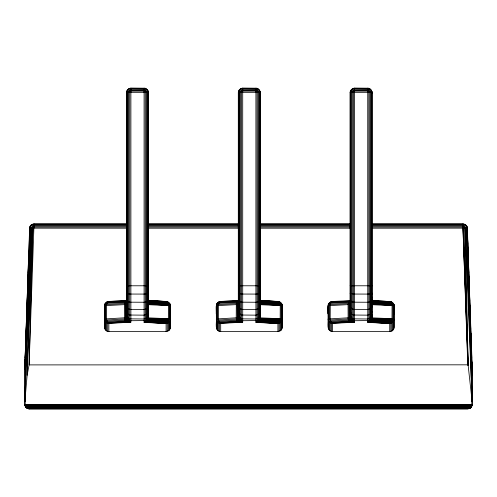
<?xml version="1.0" encoding="UTF-8"?>
<svg xmlns="http://www.w3.org/2000/svg" width="497" height="497" viewBox="0 0 497 497"><rect width="100%" height="100%" fill="white"/><g stroke="black" fill="none" stroke-linecap="round" stroke-linejoin="round"><path stroke-width="0.75" d="M372.222 223.942L462.98 223.942L465.136 224.507L466.739 226.054L467.379 228.191L472.001 369.228M107.731 301.567L126.716 300.648L108.868 301.418C102.972 301.66 104.575 309.215 104.563 313.067L104.469 313.992M219.556 301.567L238.541 300.648L220.693 301.418C214.797 301.66 216.4 309.215 216.388 313.067L216.294 313.992M331.381 301.567L332.518 301.418C326.622 301.66 328.225 309.215 328.213 313.067L328.119 313.992M144.093 88.149L144.093 322.423C146.453 322.354 148.51 320.23 148.491 317.863L148.491 92.541L147.205 89.435L145.23 88.298L130.885 88.149L130.885 322.081L128.468 321.609L126.486 318.906L126.486 303.456L104.618 304.673L104.606 318.906C104.886 323.062 102.531 331.157 108.868 331.574L166.104 331.574L169.216 330.288L170.508 327.181L170.508 305.81L169.918 303.611L167.24 301.567L148.646 300.66M255.918 88.149L255.918 322.423C258.278 322.354 260.335 320.23 260.316 317.863L260.316 92.541L259.03 89.435L257.055 88.298L242.71 88.149L242.71 322.081L240.293 321.609L238.311 318.906L238.311 303.456L216.443 304.673L216.431 318.906C216.711 323.062 214.356 331.157 220.693 331.574L277.929 331.574L281.041 330.288L282.333 327.181L282.333 305.81L281.743 303.611L279.065 301.567L260.471 300.66M367.743 88.149L367.743 322.423C370.103 322.354 372.16 320.23 372.141 317.863L372.141 92.541L370.855 89.435L368.88 88.298L354.535 88.149L354.535 322.081L352.118 321.609L350.137 318.906L350.137 303.456L328.268 304.673L328.256 318.906C328.536 323.062 326.181 331.157 332.518 331.574L389.754 331.574L391.953 330.983L393.568 329.381L394.158 327.181L394.158 305.81L393.568 303.611L390.891 301.567L371.918 300.685L390.891 301.567M104.618 304.673L104.494 313.539L104.618 304.673L105.022 305.661L105.022 318.838L104.618 320.124L106.669 322.789L108.868 323.373L130.599 322.236M216.443 304.673L216.319 313.539L216.443 304.673L216.847 305.661L216.847 318.838L216.443 320.124L218.494 322.789L220.693 323.373L242.424 322.236M328.268 304.673L328.144 313.539L328.268 304.673L328.672 305.661L328.672 318.838L328.268 320.124L330.319 322.789L332.518 323.373L354.249 322.236M30.951 226.023L30.963 225.178L31.864 224.507L34.02 223.942L126.331 223.942M170.508 313.992L170.365 305.73L148.491 304.686L148.342 302.014L148.423 303.903L168.421 305.549L168.346 319.869L167.265 322.659L166.104 323.373L144.093 322.423M282.333 313.992L282.19 305.73L260.316 304.686L260.167 302.014L260.248 303.903L280.246 305.549L280.171 319.869L279.09 322.659L277.929 323.373L255.918 322.423M394.158 313.992L394.015 305.73L372.141 304.686L371.992 302.014L372.073 303.903L392.071 305.549L391.996 319.869L390.915 322.659L389.754 323.373L367.743 322.423M126.331 225.178L30.963 225.178L30.261 226.054L24.85 401.719L27.13 375.297L32.883 228.154L34.02 227.079L126.331 227.079M105.022 305.04L105.06 303.611L106.861 303.387L126.443 302.487L125.927 304.667L126.058 318.981L127.847 321.721L129.773 322.379M216.847 305.04L216.885 303.611L218.686 303.387L238.268 302.487L237.752 304.667L237.883 318.981L239.672 321.721L241.598 322.379M328.672 305.04L328.71 303.611L330.511 303.387L350.093 302.487L349.577 304.667L349.708 318.981L351.497 321.721L353.423 322.379M126.331 228.191L32.883 228.154L29.093 364.897L27.13 375.297L31.82 228.135L34.02 226.054L30.913 228.129L29.621 228.191L24.85 365.289L30.211 228.135L29.801 227.079L30.261 226.054L126.331 226.054M29.77 228.154L30.249 226.651L29.621 228.191L29.801 227.079M25.092 359.294L24.999 369.228M25.142 357.747L28.522 259.602M25.098 362.475L24.85 369.228L25.111 366.357M25.266 358.399L25.583 348.546M25.85 343.943L26.099 333.841M26.341 329.231L26.596 319.795M26.807 315.297L27.093 305.214M27.236 301.263L27.59 291.199M27.714 287.365L28.093 276.537M28.236 272.723L28.565 262.658M25.055 367.904L24.85 369.228L29.795 227.39M30.261 226.054L30.913 228.129L24.85 401.719L31.82 228.135L34.02 227.079M25.428 357.84L25.602 353.199M25.956 343.912L26.099 340.041M26.503 329.207L26.589 326.883M27.024 315.272L27.087 313.725M170.216 307.581L170.359 304.673L148.193 303.102L169.918 303.611M282.041 307.581L282.184 304.673L260.018 303.102L281.743 303.611M393.866 307.581L394.009 304.673L371.843 303.102L393.568 303.611M130.885 322.081L127.772 320.795L126.48 317.689L126.48 92.541L130.885 91.106L144.093 91.106L146.292 92.274L146.193 321.808L167.24 323.224C169.527 323.112 172.409 317.869 168.421 318.726L148.491 317.863M242.71 322.081L239.597 320.795L238.305 317.689L238.305 92.541L242.71 91.106L255.918 91.106L258.117 92.274L258.018 321.808L279.065 323.224C281.352 323.112 284.234 317.869 280.246 318.726L260.316 317.863M354.535 322.081L351.422 320.795L350.13 317.689L350.13 92.541L354.535 91.106L367.743 91.106L369.942 92.274L369.843 321.808L390.891 323.224C393.177 323.112 396.059 317.869 392.071 318.726L372.141 317.863M24.856 368.948L24.999 368.084L24.999 405.589L26.739 408.062L29.255 408.851L467.745 408.851C470.106 408.894 472.193 406.801 472.15 404.446L472.15 364.835M170.359 328.318L170.359 320.124L148.41 318.726L148.491 316.328L148.131 319.621L169.918 321.18L169.918 329.381M282.184 328.318L282.184 320.124L260.235 318.726L260.316 316.328L259.956 319.621L281.743 321.18L281.743 329.381M394.009 328.318L394.009 320.124L372.06 318.726L372.141 316.328L371.781 319.621L393.568 321.18L393.568 329.381M126.48 92.541L127.07 90.348L147.901 90.348L147.205 92.324L146.994 321.224L168.303 322.789L168.303 330.983M238.305 92.541L238.895 90.348L259.726 90.348L259.03 92.324L258.819 321.224L280.128 322.789L280.128 330.983M350.13 92.541L350.72 90.348L371.551 90.348L370.855 92.324L370.644 321.224L391.953 322.789L391.953 330.983M126.48 317.689L104.469 318.987L104.618 320.124L126.629 318.826L126.629 91.405L127.772 92.324L147.205 92.324L148.342 91.405L147.901 92.386L147.652 320.478L169.216 322.087L169.216 330.288M238.305 317.689L216.294 318.987L216.443 320.124L238.454 318.826L238.454 91.405L239.597 92.324L259.03 92.324L260.167 91.405L259.726 92.386L259.477 320.478L281.041 322.087L281.041 330.288M350.13 317.689L328.119 318.987L328.268 320.124L350.279 318.826L350.279 91.405L351.422 92.324L370.855 92.324L371.992 91.405L371.551 92.386L371.302 320.478L392.866 322.087L392.866 330.288M468.888 408.702L471.56 406.652L472.15 404.446L24.85 404.446L24.85 364.829M148.491 314.837L147.205 317.782L144.093 318.999L129.742 318.857L127.772 317.782L126.48 314.837M260.316 314.837L259.03 317.782L255.918 318.999L241.567 318.857L238.895 316.918L238.305 314.837M372.141 314.837L370.855 317.782L367.743 318.999L353.392 318.857L351.422 317.782L350.13 314.837M148.491 311.501L147.205 314.085L144.093 315.154L129.742 315.03L127.772 314.085L126.48 311.501M260.316 311.501L259.03 314.085L255.918 315.154L241.567 315.03L238.895 313.327L238.305 311.501M372.141 311.501L370.855 314.085L367.743 315.154L353.392 315.03L351.422 314.085L350.13 311.501M148.491 306.556L147.205 308.594L144.093 309.438L129.742 309.345L127.07 307.997L126.48 306.556M260.316 306.556L259.03 308.594L255.918 309.438L241.567 309.345L238.895 307.997L238.305 306.556M372.141 306.556L370.855 308.594L367.743 309.438L353.392 309.345L350.72 307.997L350.13 306.556M24.918 368.439L24.999 368.084M29.255 408.851L26.142 407.559L24.85 404.446L472.1 405.098L471.56 406.652M24.937 368.345L25.043 367.935M148.491 300.325L147.205 301.685L144.093 302.251L129.742 302.188L127.07 301.288L126.48 300.325M260.316 300.325L259.03 301.685L255.918 302.251L241.567 302.188L238.895 301.288L238.305 300.325M372.141 300.325L370.855 301.685L367.743 302.251L353.392 302.188L351.422 301.685L350.13 300.325M462.98 223.942L468.143 365.289L472.15 401.719L466.087 228.129L466.739 226.054L372.222 226.054M467.199 227.079L466.789 228.135L472.15 401.719L465.18 228.135L462.98 226.054L466.087 228.129L467.379 228.191L466.751 226.651L467.199 227.079L472.15 375.297L466.739 226.054M169.949 305.661L170.359 304.673L170.359 320.124L169.949 318.838L169.949 305.661L168.346 304.419L148.423 303.903M281.774 305.661L282.184 304.673L282.184 320.124L281.774 318.838L281.774 305.661L280.171 304.419L260.248 303.903M393.599 305.661L394.009 304.673L394.009 320.124L393.599 318.838L393.599 305.661L391.996 304.419L372.073 303.903M126.629 92.324L127.07 91.268M238.454 92.324L238.895 91.268M126.48 316.328L127.772 319.434L130.885 320.72L145.23 320.565L147.205 319.434L148.342 317.465L148.342 91.405M350.279 92.324L350.72 91.268M238.305 316.328L239.597 319.434L242.71 320.72L257.055 320.565L259.03 319.434L260.167 317.465L260.167 91.405M350.13 316.328L351.422 319.434L354.535 320.72L368.88 320.565L370.855 319.434L371.992 317.465L371.992 91.405M148.491 293.236L147.205 293.833L144.093 294.081L129.742 294.05L126.48 293.236M260.316 293.236L259.03 293.833L255.918 294.081L241.567 294.05L238.305 293.236M372.141 293.236L370.855 293.833L367.743 294.081L353.392 294.05L350.13 293.236M24.918 405.223L471.945 405.769L25.142 406.024L471.622 406.54L470.28 408.049L467.745 408.851L28.385 408.764L26.068 407.49L471.075 407.329L25.527 406.794L24.918 405.223L472.1 405.098M126.12 300.728L125.076 301.747L124.48 303.648L124.399 317.95L125.076 321.13L126.716 322.603M237.945 300.728L236.901 301.747L236.305 303.648L236.224 317.95L236.901 321.13L238.541 322.603M332.518 331.574L332.518 323.373L330.878 321.907L330.201 318.726L330.281 304.419L330.878 302.518L331.921 301.499L350.366 300.648L348.726 301.747L348.049 304.773L348.13 319.099L349.211 321.888L350.366 322.603M147.901 318.521L148.131 319.621L168.346 319.869L169.291 318.77L169.291 305.599L167.265 301.878L166.104 301.418L148.268 300.685L167.24 301.567M259.726 318.521L259.956 319.621L280.171 319.869L281.116 318.77L281.116 305.599L279.09 301.878L277.929 301.418L260.093 300.685L279.065 301.567M371.551 318.521L371.781 319.621L391.996 319.869L392.941 318.77L392.941 305.599L390.915 301.878L389.754 301.418M104.618 328.318L104.469 305.81L106.631 304.419L107.712 301.878L108.868 301.418M216.443 328.318L216.294 305.81L218.456 304.419L219.537 301.878L220.693 301.418M328.268 328.318L328.119 305.81L330.281 304.419L329.337 305.599L329.337 318.77L330.281 319.869L328.672 318.838M130.885 88.149L128.68 88.739L127.07 90.348L127.772 92.324L127.772 320.795L105.755 322.087L105.755 330.288M242.71 88.149L240.505 88.739L238.895 90.348L239.597 92.324L239.597 320.795L217.58 322.087L217.58 330.288M354.535 88.149L352.33 88.739L350.72 90.348L351.422 92.324L351.422 320.795L329.405 322.087L329.405 330.288M127.772 92.324L130.885 90.081M239.597 92.324L242.71 90.081M351.422 92.324L354.535 90.081M168.346 319.869L169.949 318.838M280.171 319.869L281.774 318.838M391.996 319.869L393.599 318.838M126.48 304.512L105.022 305.661M238.305 304.512L216.847 305.661M350.13 304.512L328.672 305.661M148.342 93.542L148.342 92.324M260.167 93.542L260.167 92.324M371.992 93.542L371.992 92.324M126.48 285.781L148.491 285.781M238.305 285.781L260.316 285.781M350.13 285.781L372.141 285.781M144.093 320.72L144.695 322.36L167.24 323.224L167.24 331.424M255.918 320.72L256.52 322.36L279.065 323.224L279.065 331.424M367.743 320.72L368.345 322.36L390.891 323.224L390.891 331.424M106.669 302.008L125.561 301.101M105.755 302.704L126.195 301.685L125.263 304.729L125.374 319.049L126.859 321.814L128.45 322.503M218.494 302.008L237.386 301.101M217.58 302.704L238.02 301.685L237.088 304.729L237.199 319.049L238.684 321.814L240.275 322.503M330.319 302.008L349.211 301.101M329.405 302.704L349.845 301.685L348.913 304.729L349.024 319.049L350.509 321.814L352.1 322.503M129.742 88.298L145.23 88.298M128.68 88.739L146.292 88.739M241.567 88.298L257.055 88.298M240.505 88.739L258.117 88.739M353.392 88.298L368.88 88.298M352.33 88.739L369.942 88.739M466.087 228.129L372.222 228.191M148.05 223.942L238.026 223.942M260.521 223.942L350.503 223.942M32.908 224.085L126.331 224.085M148.05 224.085L238.026 224.085M260.521 224.085L350.503 224.085M372.222 224.085L464.092 224.085M31.864 224.507L126.331 224.507M148.05 224.507L238.026 224.507M260.521 224.507L350.503 224.507M372.222 224.507L465.136 224.507M148.05 225.178L238.026 225.178M260.521 225.178L350.503 225.178M372.222 225.178L466.037 225.178L466.049 226.023M148.05 226.054L238.026 226.054M260.521 226.054L350.503 226.054M148.05 227.079L238.026 227.079M260.521 227.079L350.503 227.079M372.222 227.079L462.98 227.079L465.18 228.135L468.143 365.289L467.752 364.823L29.093 364.897L34.02 223.942M148.05 228.191L238.026 228.191M260.521 228.191L350.503 228.191M168.421 318.726L148.41 318.726L148.342 317.465M280.246 318.726L260.235 318.726L260.167 317.465M392.071 318.726L372.06 318.726L371.992 317.465M471.622 406.54L25.527 406.794L26.142 407.559M26.739 408.062L470.28 408.049L26.068 407.49M470.28 408.049L27.497 408.484L469.162 408.615L28.385 408.764M30.913 228.129L32.883 228.154M372.166 302.282L392.866 302.704M260.341 302.282L281.041 302.704M148.516 302.282L169.216 302.704M372.315 301.573L391.953 302.008M260.49 301.573L280.128 302.008M148.665 301.573L168.303 302.008M391.76 320.956L371.302 320.478L370.855 319.434M279.935 320.956L259.477 320.478L259.03 319.434M168.11 320.956L147.652 320.478L147.205 319.434M372.166 301.002L390.356 301.499M260.341 301.002L278.531 301.499M148.516 301.002L166.706 301.499M391.394 321.907L370.644 321.224L369.942 320.13M279.569 321.907L258.819 321.224L258.117 320.13M167.744 321.907L146.994 321.224L146.292 320.13M390.915 322.659L369.843 321.808L368.88 320.565L368.88 92.243L367.743 91.106L372.141 92.541M279.09 322.659L258.018 321.808L257.055 320.565L257.055 92.243L255.918 91.106L260.316 92.541M167.265 322.659L146.193 321.808L145.23 320.565L145.23 92.243L144.093 91.106L148.491 92.541M372.147 301.045L390.915 301.878M260.322 301.045L279.09 301.878M148.497 301.045L167.265 301.878M372.296 301.623L391.394 302.518M260.471 301.623L279.569 302.518M148.646 301.623L167.744 302.518M391.76 303.387L372.154 302.313L371.992 301.269M279.935 303.387L260.329 302.313L260.167 301.269M168.11 303.387L148.504 302.313L148.342 301.269M370.855 89.435L354.535 89.218L351.422 89.435L351.422 90.361M259.03 89.435L242.71 89.218L239.597 89.435L239.597 90.361M147.205 89.435L130.885 89.218L127.772 89.435L127.772 90.361M467.789 364.829L462.98 228.191L467.963 364.966M216.847 318.838L218.456 319.869L219.537 322.659L220.693 323.373L220.693 331.574M105.022 318.838L106.631 319.869L107.712 322.659L108.868 323.373L108.868 331.574M367.743 90.081L370.855 92.324M255.918 90.081L259.03 92.324M144.093 90.081L147.205 92.324M462.98 227.079L464.117 228.154L468.143 365.289M350.279 91.405L350.72 92.386L350.72 319.888L328.71 321.18L328.71 329.381M238.454 91.405L238.895 92.386L238.895 319.888L216.885 321.18L216.885 329.381M126.629 91.405L127.07 92.386L127.07 319.888L105.06 321.18L105.06 329.381M472.057 368.32L471.87 367.681L472.144 369.047L471.889 361.847M371.992 294.031L372.141 294.535M260.167 294.031L260.316 294.535M148.342 294.031L148.491 294.535M472.001 405.589L472.069 368.383M472.138 368.936L472.001 368.084L472.1 368.563M371.992 297.138L372.141 297.889M260.167 297.138L260.316 297.889M148.342 297.138L148.491 297.889M472.001 368.084L472.15 369.228L472.131 368.824M371.992 299.61L372.141 300.555M260.167 299.61L260.316 300.555M148.342 299.61L148.491 300.555M24.85 404.446L24.999 405.589M391.996 304.419L392.071 305.549M280.171 304.419L280.246 305.549M168.346 304.419L168.421 305.549M328.71 303.611L328.766 305.158M216.885 303.611L216.94 305.158M105.06 303.611L105.115 305.158M467.23 228.154L472.15 365.121M470.901 341.42L470.988 343.738M471.417 355.324L471.529 358.412M467.205 227.39L467.286 229.689M467.422 233.522L467.795 244.244M467.925 248.071L468.273 258.03M468.429 262.652L468.783 272.754M468.907 276.531L469.292 287.322M469.404 290.559L469.777 301.201M469.907 305.177L470.274 315.415M470.404 319.229L470.758 329.374M470.895 333.251L471.268 344.03M471.392 347.459L471.771 358.256M24.85 366.246L24.862 368.898M394.009 304.673L394.022 312.917M282.184 304.673L282.197 312.917M170.359 304.673L170.372 312.917M389.754 323.373L389.754 331.574M371.551 90.348L371.551 91.268M331.381 331.424L331.381 323.224L353.392 321.932L353.392 92.243L354.535 91.106L352.33 92.274L352.33 321.497L330.319 322.789L330.319 330.983M277.929 323.373L277.929 331.574M259.726 90.348L259.726 91.268M219.556 331.424L219.556 323.224L241.567 321.932L241.567 92.243L242.71 91.106L240.505 92.274L240.505 321.497L218.494 322.789L218.494 330.983M166.104 323.373L166.104 331.574M147.901 90.348L147.901 91.268M107.731 331.424L107.731 323.224L129.742 321.932L129.742 92.243L130.885 91.106L128.68 92.274L128.68 321.497L106.669 322.789L106.669 330.983M106.631 304.419L106.631 319.869L105.687 318.77L105.687 305.599L106.631 304.419M218.456 304.419L218.456 319.869L217.512 318.77L217.512 305.599L218.456 304.419M145.23 320.565L144.695 322.36L166.706 323.162L145.317 322.205L145.23 320.565M257.055 320.565L256.52 322.36L278.531 323.162L257.142 322.205L257.055 320.565M368.88 320.565L368.345 322.36L390.356 323.162L368.967 322.205L368.88 320.565"/></g></svg>
